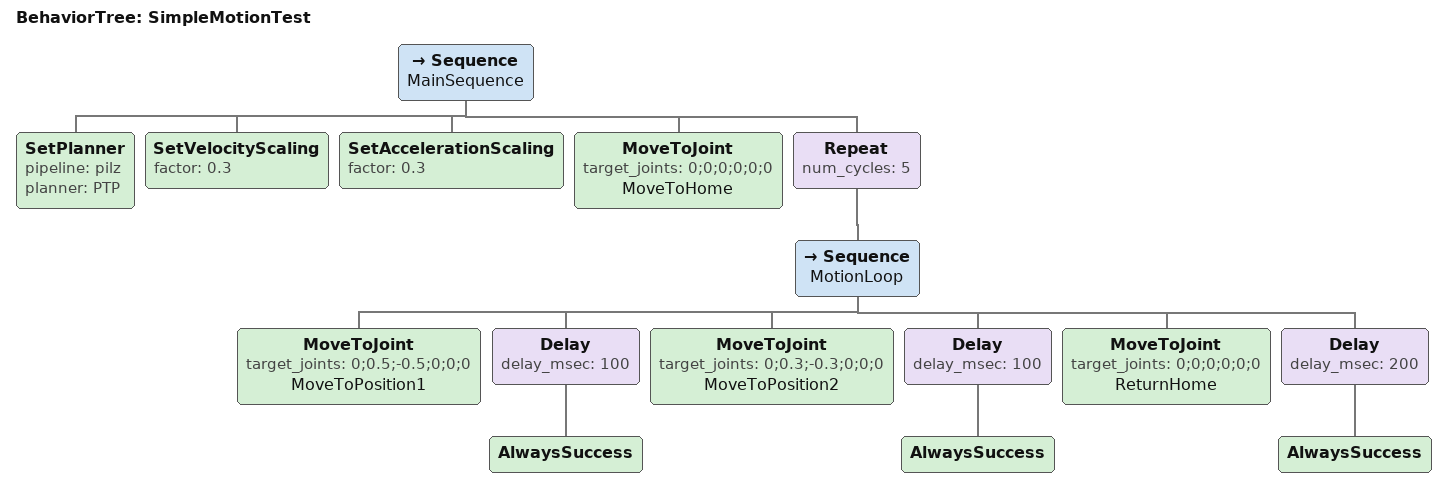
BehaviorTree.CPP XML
<root BTCPP_format="4">
  <BehaviorTree ID="SimpleMotionTest">
    <Sequence name="MainSequence">
      <!-- Configure PILZ planner (do this once) -->
      <SetPlanner pipeline="pilz" planner="PTP"/>
      <SetVelocityScaling factor="0.3"/>
      <SetAccelerationScaling factor="0.3"/>

      <!-- Move to home position first -->
      <MoveToJoint target_joints="0;0;0;0;0;0" name="MoveToHome"/>

      <!-- Loop the motion sequence 5 times -->
      <Repeat num_cycles="5">
        <Sequence name="MotionLoop">
          <!-- Move to position 1 -->
          <MoveToJoint target_joints="0;0.5;-0.5;0;0;0" name="MoveToPosition1"/>

          <Delay delay_msec="100">
            <AlwaysSuccess/>
          </Delay>

          <!-- Move to position 2 -->
          <MoveToJoint target_joints="0;0.3;-0.3;0;0;0" name="MoveToPosition2"/>

          <Delay delay_msec="100">
            <AlwaysSuccess/>
          </Delay>

          <!-- Return home -->
          <MoveToJoint target_joints="0;0;0;0;0;0" name="ReturnHome"/>

          <Delay delay_msec="200">
            <AlwaysSuccess/>
          </Delay>
        </Sequence>
      </Repeat>
    </Sequence>
  </BehaviorTree>
</root>
